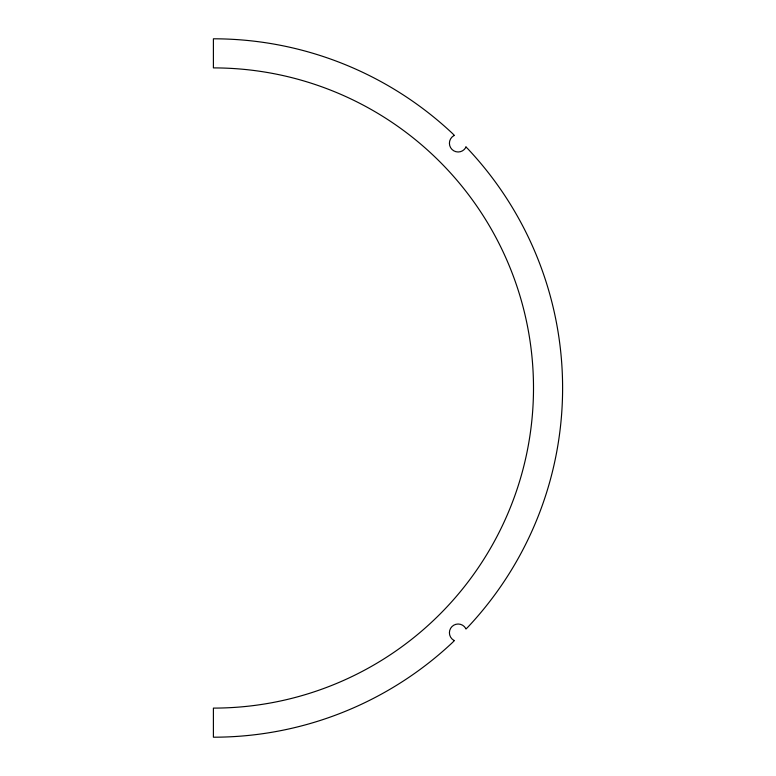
<?xml version="1.0" encoding="UTF-8"?>
<svg xmlns="http://www.w3.org/2000/svg" width="776" height="776" viewBox="0 0 776 776"><rect width="100%" height="100%" fill="white"/><g stroke="black" fill="none" stroke-linecap="round" stroke-linejoin="round"><path stroke-width="1.16" d="M465.969 146.974L465.707 147.624A8.73 8.73 0 0 1 451.971 149.429A8.73 8.73 0 0 1 453.776 135.693L454.426 135.431L452.447 133.443A349.2 349.2 0 0 0 213.4 38.8L213.4 67.9A320.1 320.1 0 0 1 533.5 388A320.1 320.1 0 0 1 213.4 708.1L213.4 737.2A349.2 349.2 0 0 0 452.447 642.557L454.426 640.569L453.776 640.307A8.73 8.73 0 0 1 451.971 626.572A8.73 8.73 0 0 1 465.707 628.376L465.969 629.026L467.957 627.047A349.2 349.2 0 0 0 467.957 148.953L465.969 146.974"/></g></svg>
